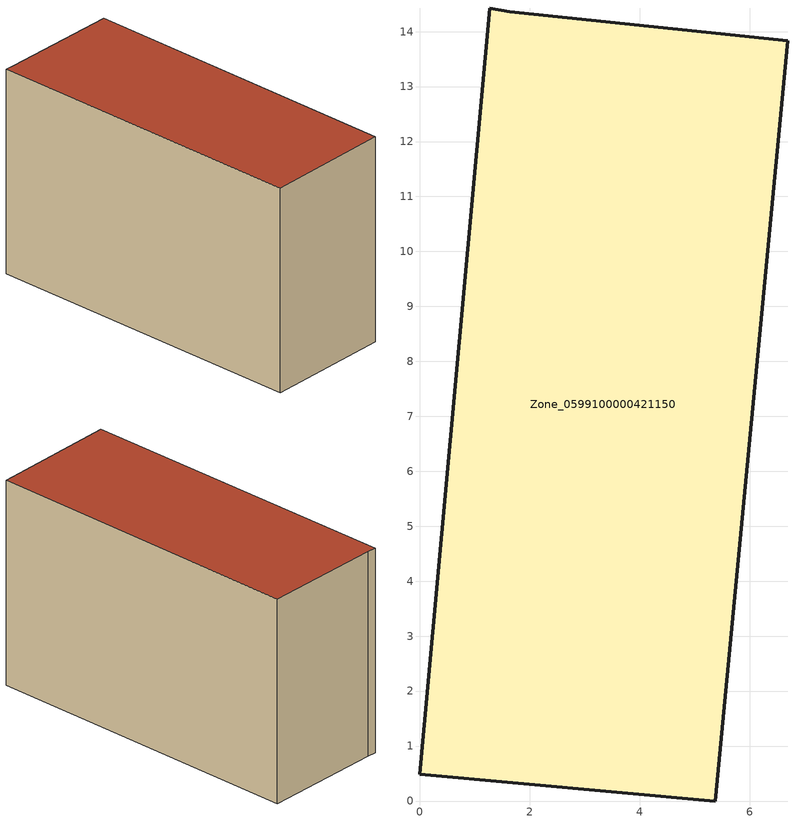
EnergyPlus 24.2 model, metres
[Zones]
Zone_0599100000421150
 floor ground (C_G): 6.69,13.84 5.37,0 0,0.49 1.27,14.43 1.64,14.37 z0
 wall outside (C_F): 0,0.49 5.37,0 6.69,13.84 1.64,14.37 1.27,14.43 0,0.49 z0:8.88
 roof outside (C_R): 5.37,0 6.69,13.84 1.64,14.37 1.27,14.43 0,0.49 z8.88
[BUILDING]
Pand.0599100000421150: North Axis=0; Terrain=City; Loads Convergence Tolerance Value=0.04; Temperature Convergence Tolerance Value=0.4; Solar Distribution=FullExterior; Maximum Number of Warmup Days=25; Minimum Number of Warmup Days=1
[Site:Location]
Rotterdam.The.Hague.AP_ZH_NLD Design_Conditions: Latitude=51.96; Longitude=4.45; Time Zone=1; Elevation=-4.5
[SITE:GROUNDTEMPERATURE:BUILDINGSURFACE]
18, 18, 18, 18, 18, 18, 18, 18, 18, 18, 18, 18
[MATERIAL] Thermal Absorptance=0.9; Solar Absorptance=0.7; Visible Absorptance=0.7
Name | Roughness | Thickness | Conductivity | Density | Specific Heat
G.TI.2006-2014 | MediumSmooth | 0.15 | 0.06 | 540 | 1210
F.TI.2006-2014 | Rough | 0.3 | 0.12 | 1920 | 840
R.TI.2006-2014 | MediumRough | 0.2 | 0.08 | 1500 | 1000
[CONSTRUCTION]
C_G: G.TI.2006-2014
C_F: F.TI.2006-2014
C_R: R.TI.2006-2014
[ZONE]
Zone_0599100000421150: Type=1; Multiplier=1; Ceiling Height=Autocalculate; Volume=Autocalculate; Floor Area=autocalculate; Part of Total Floor Area=Yes
[ZONEINFILTRATION:DESIGNFLOWRATE]
Infil_Zone_0599100000421150: Zone or ZoneList or Space or SpaceList=Zone_0599100000421150; Schedule=AlwaysOn; Design Flow Rate Calculation Method=Flow/Area; Flow Rate per Floor Area=0.0015; Constant Term Coefficient=1; Temperature Term Coefficient=0; Velocity Term Coefficient=0; Velocity Squared Term Coefficient=0
[HVACTEMPLATE:ZONE:IDEALLOADSAIRSYSTEM]
Zone_0599100000421150: Maximum Heating Supply Air Temperature=50; Minimum Cooling Supply Air Temperature=13; Maximum Heating Supply Air Humidity Ratio=0.0156; Minimum Cooling Supply Air Humidity Ratio=0.0077; Heating Limit=NoLimit; Cooling Limit=NoLimit; Dehumidification Control Type=ConstantSensibleHeatRatio; Cooling Sensible Heat Ratio=0.7; Dehumidification Setpoint=60; Humidification Control Type=None; Humidification Setpoint=30; Outdoor Air Method=None; Outdoor Air Flow Rate per Person=0.00944; Outdoor Air Flow Rate per Zone Floor Area=0; Outdoor Air Flow Rate per Zone=0; Demand Controlled Ventilation Type=None; Outdoor Air Economizer Type=NoEconomizer; Heat Recovery Type=None; Sensible Heat Recovery Effectiveness=0.7; Latent Heat Recovery Effectiveness=0.65
[ZONECONTROL:THERMOSTAT]
ThermostatControl_Zone_0599100000421150: Zone or ZoneList=Zone_0599100000421150; Control Type Schedule=DualSetpointControlType; Control 1=Thermostat_Zone_0599100000421150; Temperature Difference Between Cutout And Setpoint=0
[THERMOSTATSETPOINT:DUALSETPOINT]
Thermostat_Zone_0599100000421150: Heating Setpoint Temperature Schedule=HeatingSetpoint_Zone_0599100000421150; Cooling Setpoint Temperature Schedule=CoolingSetpoint_Zone_0599100000421150
[SCHEDULE:COMPACT]
HeatingSetpoint_Zone_0599100000421150: Through: 12/31, For: AllDays, Until: 24:00, 21
CoolingSetpoint_Zone_0599100000421150: Through: 12/31, For: AllDays, Until: 24:00, 24
DualSetpointControlType: Through: 12/31, For: AllDays, Until: 24:00, 4
AlwaysOn: Through: 12/31, For: AllDays, Until: 24:00, 1
